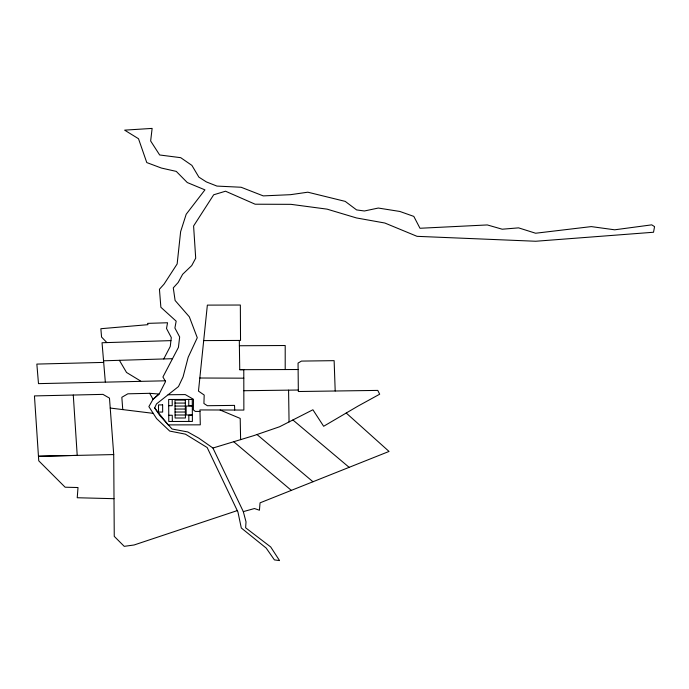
<?xml version="1.0" encoding="UTF-8"?>
<svg xmlns="http://www.w3.org/2000/svg" width="689" height="689" viewBox="0 0 689 689"><rect width="100%" height="100%" fill="white"/><g stroke="black" fill="none" stroke-linecap="round" stroke-linejoin="round"><path stroke-width="1.03" d="M285.203 369.554L285.203 345.516L239.384 345.749L239.324 340.426M106.873 342.588L101.559 337.042L100.861 328.713L147.946 324.674L147.584 323.374L167.556 322.753L166.505 328.481L171.303 337.532L170.252 346.498L163.732 358.96M154.655 407.94L156.481 403.935L178.468 386.581L183.059 376.909L188.175 357.29L197.269 337.731L189.337 316.828L175.101 300.473L173.283 287.856L178.193 282.456L182.628 274.3L191.731 265.584L195.702 258.16L193.592 226.001L213.685 194.789L225.518 191.215L255.137 204.211L290.956 204.34L327.086 209.146L356.48 217.948L384.841 223.021L417.052 236.336L535.732 241.253L653.534 232.245L654.55 226.629L651.751 224.847L614.674 229.807L591.308 226.603L535.62 233.235L518.584 227.861L502.229 229.213L487.321 224.941L419.989 228.266L413.813 216.398L399.87 211.463L378.304 208.044L364.403 210.989L356.592 209.912L345.206 201.377L307.811 192.197L290.491 194.686L263.25 195.891L241.116 187.253L216.94 186.082L206.355 181.913L198.88 177.125L191.895 165.386L180.707 157.678L159.667 154.982L150.65 140.987L152.131 128.404L124.614 130.143L138.506 138.73L146.774 162.57L161.415 168.056L176.281 171.397L187.279 182.542L204.943 189.863L186.185 214.262L180.63 231.65L177.151 263.947L164.042 284.144L159.443 289.251L160.864 307.26L176.169 321.169L174.903 328.016L179.657 336.981L178.442 347.359L162.923 377.004L165.575 381.499L159.228 393.936L153.036 399.267L148.867 406.622L156.601 418.611L169.709 431.073L185.41 434.156L207.182 447.549L237.938 511.996L241.296 527.989L266.169 548.056L274.411 559.89L279.562 560.596L270.708 546.963L245.628 527.791L246.016 521.857L243.312 511.626L212.935 448.031L198.725 438.101L187.761 431.951L172.078 429.014L159.762 415.476L154.655 407.94L168.168 424.898L200.301 424.837L199.931 409.938L243.863 410.067L243.785 369.666L239.738 369.683L239.384 345.749M237.274 510.601L134.079 544.99L124.235 546.343L114.253 536.361L113.719 454.568L109.482 398.13L102.945 394.375L34.45 395.917L38.756 460.82L65.128 487.209L78.012 487.536L77.228 497.742L114.012 498.69M212.935 448.031L253.638 435.681L279.596 426.749L312.901 409.774L323.649 426.276L358.03 406.088L379.673 394.211L377.779 390.405L298.337 391.516L298.053 363.077L301.463 361.088L334.131 360.657L335.198 390.999M243.312 511.626L254.448 508.534L259.434 510.222L260.046 502.841L389.044 451.441L346.248 413.047M170.941 340.624L102.041 342.743L105.322 381.956M103.548 360.803L172.517 358.685M103.686 362.405L36.853 364.085L38.489 383.635L165.171 380.81M149.685 393.316L153.036 399.267L159.09 394.056L149.685 393.316L127.835 393.815L121.832 397.295L122.754 409.593M113.719 454.568L38.438 456.264L77.211 455.395L73.284 395.047M243.828 390.723L298.259 390.026M168.107 394.754L185.238 394.582L193.463 399.276L193.368 409.912L195.314 411.411L199.965 411.428M203.694 340.599L240.53 340.426L240.349 305.029L207.355 305.115L198.475 391.119L204.194 395.047L203.918 403.496L207.346 405.718L234.527 405.39L234.716 410.041M239.738 369.683L298.096 369.519M175.015 403.091L185.35 403.065M168.693 405.709L172.233 405.7L172.198 399.474M192.309 405.666L188.769 405.675L188.734 399.439M175.032 406.071L185.367 406.054M192.309 406.036L186.108 406.054L186.159 415.002L192.36 414.993M175.049 409.051L185.384 409.033M175.066 412.039L185.401 412.022M175.084 415.019L185.419 415.002M168.745 415.26L172.284 415.252L172.319 421.479M192.36 415.217L188.82 415.217L188.855 421.453M199.827 378.011L243.803 378.175M110.223 408.052L153.208 413.348M220.092 409.998L240.203 418.421L240.616 439.634M140.694 381.06L126.543 372.473L119.395 360.321M292.903 419.971L349.142 467.34M256.997 434.526L312.97 481.749M233.717 441.727L291.326 490.379M288.579 390.155L289.061 421.926M192.274 399.431L168.659 399.474L168.779 421.487L192.395 421.444L192.274 399.431M185.332 400.085L174.997 400.102L175.101 418.008L185.436 417.99L185.332 400.085M162.621 404.899L158.487 404.908L158.53 412.065L162.664 412.065L162.621 404.899"/></g></svg>
